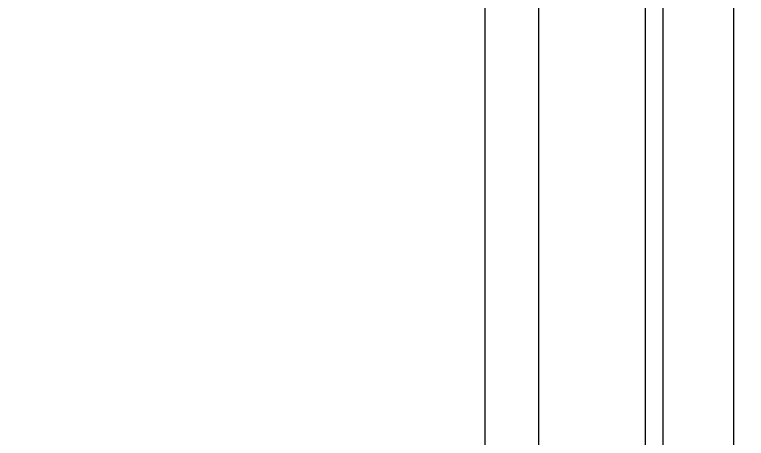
# Model space of a CAD drawing. Header units: millimetres. Extents: x 13515 to 183937, y -33900 to -660.
# Drawn here: x 118704.64 to 118736.88, y -19334.76 to -19316.11 of the extents above; entities that cross this region are included whole.
import ezdxf

# ---------------------------------------------------------------- set-up
doc = ezdxf.new("R2010")
doc.units = ezdxf.units.MM
doc.header["$LTSCALE"] = 100
doc.header["$MEASUREMENT"] = 0
doc.layers.get('0').update_dxf_attribs({"linetype": 'CONTINUOUS'})
doc.layers.add('ELE9', color=9, linetype='CONTINUOUS')

# ---------------------------------------------------------------- blocks, each defined once
blk = doc.blocks.new('FGHJ')
at = {"layer": 'ELE9', "ltscale": 0.1}
for p, q in [((37004849.1, 59846.3), (37004849.1, 57146.3)), ((37005149.1, 59846.3), (37005149.1, 56846.3))]:
    blk.add_line(p, q, dxfattribs=at)
for points in [[(37030999.1, 67646.3), (37004299.1, 67646.3, 0.414214), (36980799.1, 44146.3), (36980799.1, 24146.3)], [(37030999.1, 67346.3), (37004299.1, 67346.3, 0.414214), (36981099.1, 44146.3), (36981099.1, 24146.3)]]:
    blk.add_lwpolyline(points, format="xyb", dxfattribs=at)
for points in [[(37005199.1, 67346.3), (37005199.1, 52996.3), (37004299.1, 52996.3)], [(37004299.1, 52796.3), (37005399.1, 52796.3), (37005399.1, 67346.3)], [(36998874.1, 57296.3), (37004699.1, 57296.3), (37004699.1, 59846.3)]]:
    blk.add_lwpolyline(points, dxfattribs=at)

msp = doc.modelspace()

# ---------------------------------------------------------------- block references
at = {"xscale": 0.01565102769230769, "yscale": 0.01565102769230769, "zscale": 0.01565102769230769}
msp.add_blockref('FGHJ', (-460436.194, -20252.242), dxfattribs=at)

doc.saveas('drawing.dxf')
